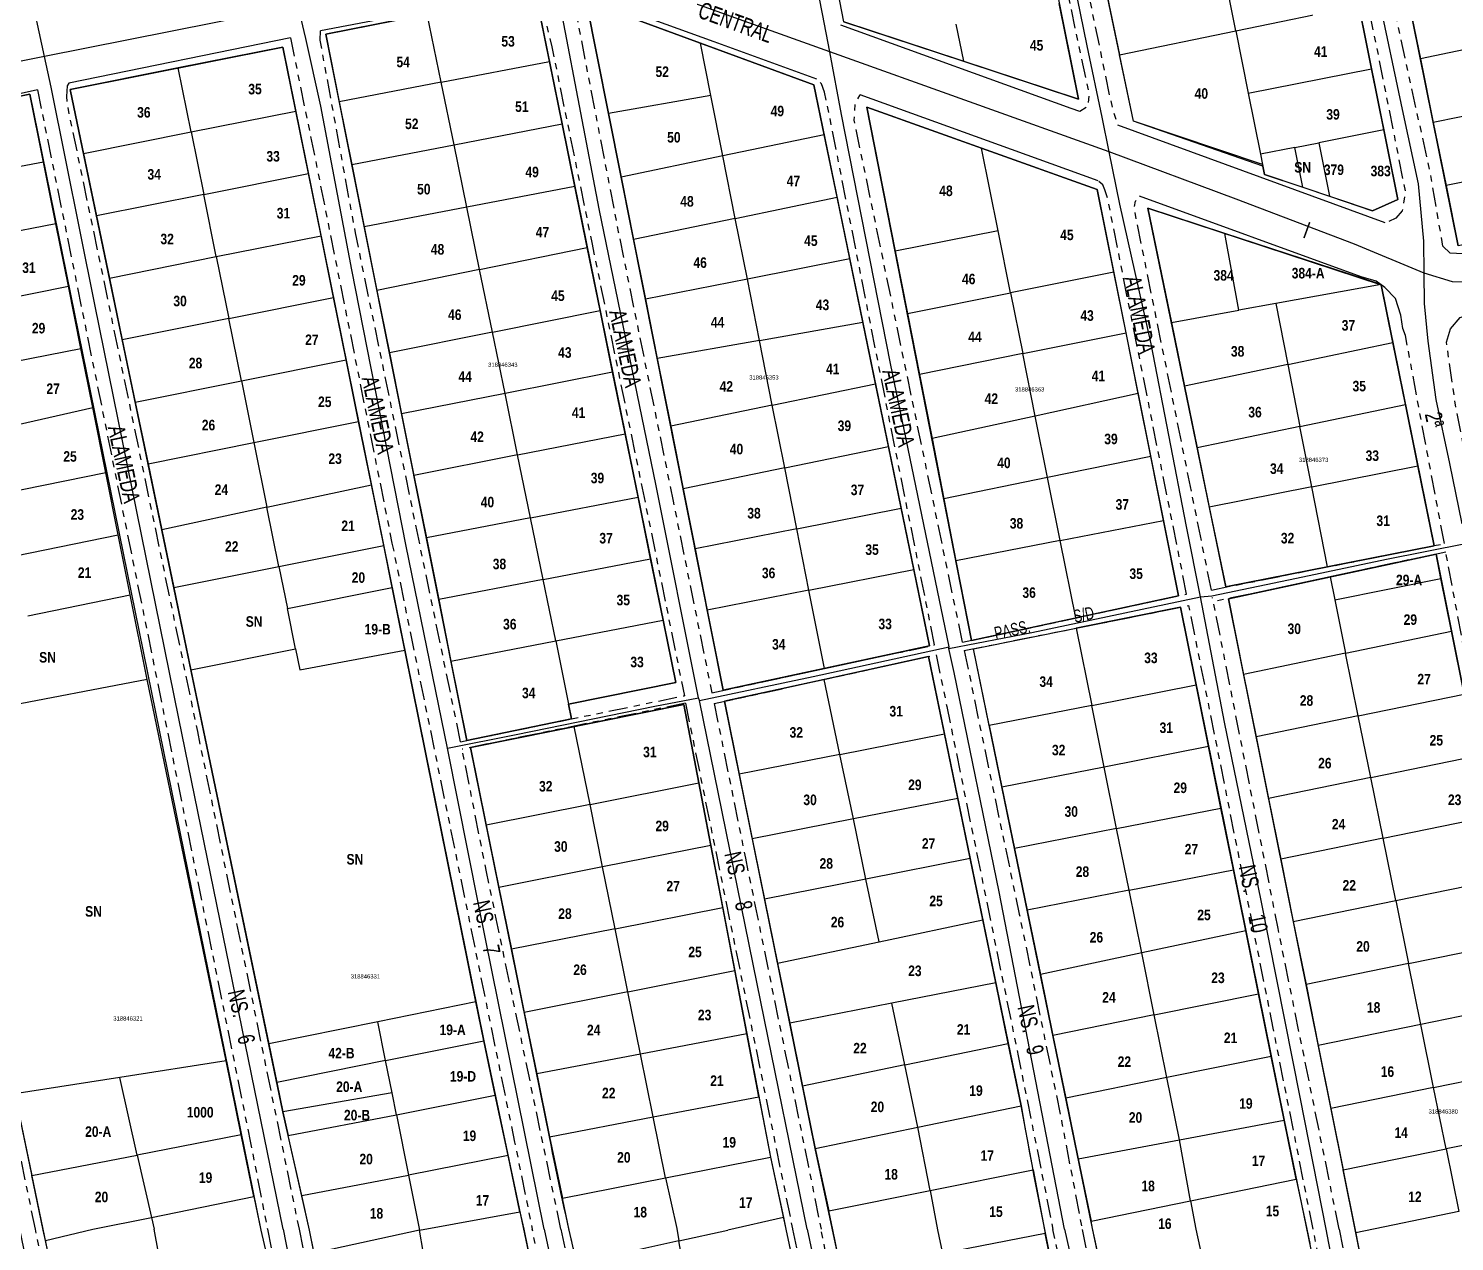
# Model space of a CAD drawing. Extents: x 205316 to 208372, y 4848714 to 4853250.
# Drawn here: x 205971.5 to 206310.3, y 4852564.6 to 4852852.9 of the extents above; entities that cross this region are included whole.
import ezdxf
from ezdxf.enums import TextEntityAlignment as Align

# ---------------------------------------------------------------- set-up
doc = ezdxf.new("R2010")
doc.units = 0
doc.header["$LTSCALE"] = 1.5
doc.header["$MEASUREMENT"] = 0
doc.linetypes.add('TRACO_25', pattern=[8, 3, -1, 1, -1, 1, -1])
for name, color, linetype in [('CD-MALHA-LOTES', 40, 'CONTINUOUS'), ('CD_TXT_QUADRA', 7, 'CONTINUOUS'), ('RU-QUADRAS', 6, 'CONTINUOUS'), ('SV-EIXO-RUA-N-PAV', 6, 'CONTINUOUS'), ('SV-EIXO-RUA-PAV', 20, 'CONTINUOUS'), ('SV-RUA-NAO-PAV-S-GUIA-C-GUIA', 7, 'CONTINUOUS'), ('SV-RUA-PAVIM-S-GUIA-C-GUIA', 7, 'CONTINUOUS'), ('SV-TXT-RUA-N-PAV-S-GUIA-C-GUIA', 7, 'CONTINUOUS'), ('SV-TXT-RUA-PAV-S-GUIA-C-GUIA', 7, 'CONTINUOUS'), ('Th_NmrPort', 7, 'CONTINUOUS')]:
    doc.layers.add(name, color=color, linetype=linetype)
doc.styles.add('ARIAL', font='arial.ttf')
doc.styles.add('ROMANS', font='arial.ttf', dxfattribs={"height": 0.2})
doc.styles.get("Standard").update_dxf_attribs({"font": 'swisscbo.ttf'})

msp = doc.modelspace()

# ---------------------------------------------------------------- linework, layer by layer
at = {"layer": 'CD-MALHA-LOTES', "linetype": 'Continuous'}
for p, q in [((206258.36, 4852852.35), (206255.4, 4852867.16)), ((206095.28, 4852845.07), (206091.95, 4852861.43)), ((206131.19, 4852849.39), (206104.02, 4852859.38)), ((206104.02, 4852859.38), (206109.33, 4852832.66)), ((206227.67, 4852861.44), (206230.76, 4852846.66)), ((206299.21, 4852860.62), (206302.24, 4852845.68)), ((206066.26, 4852856.33), (206042.14, 4852851.54)), ((206069.58, 4852840.11), (206066.26, 4852856.33)), ((206220.98, 4852836.06), (206216.41, 4852858.84)), ((206258.36, 4852852.35), (206287.6, 4852858.37)), ((206290.64, 4852843.29), (206287.6, 4852858.37)), ((206165.22, 4852854.48), (206193.63, 4852845.1)), ((206191.88, 4852853.88), (206193.63, 4852845.1)), ((206042.14, 4852851.54), (206045.35, 4852835.44)), ((206158.12, 4852839.5), (206131.19, 4852849.39)), ((206133.65, 4852837), (206131.19, 4852849.39)), ((206230.76, 4852846.66), (206258.36, 4852852.35)), ((206258.36, 4852852.35), (206261.34, 4852837.49)), ((206326.51, 4852850.74), (206302.24, 4852845.68)), ((206031.96, 4852848.44), (206007.07, 4852843.51)), ((206035.02, 4852833.28), (206031.96, 4852848.44)), ((206234.06, 4852830.88), (206230.76, 4852846.66)), ((206007.07, 4852843.51), (205981.41, 4852838.42)), ((206010.14, 4852828.3), (206007.07, 4852843.51)), ((206069.58, 4852840.11), (206095.28, 4852845.07)), ((206098.3, 4852830.21), (206095.28, 4852845.07)), ((206193.63, 4852845.1), (206220.98, 4852836.06)), ((206261.34, 4852837.49), (206290.64, 4852843.29)), ((206293.56, 4852828.8), (206290.64, 4852843.29)), ((206302.24, 4852845.68), (206305.29, 4852830.59)), ((206069.58, 4852840.11), (206045.35, 4852835.44)), ((206072.62, 4852825.26), (206069.58, 4852840.11)), ((206160.57, 4852827.59), (206158.12, 4852839.5)), ((205971.82, 4852837.25), (205946.81, 4852832.17)), ((205975.05, 4852821.16), (205971.82, 4852837.25)), ((205981.41, 4852838.42), (205984.58, 4852823.18)), ((206133.65, 4852837), (206109.33, 4852832.66)), ((206136.5, 4852822.59), (206133.65, 4852837)), ((206261.34, 4852837.49), (206264.24, 4852823)), ((206010.14, 4852828.3), (206035.02, 4852833.28)), ((206038.03, 4852818.43), (206035.02, 4852833.28)), ((206045.35, 4852835.44), (206048.32, 4852820.57)), ((206109.33, 4852832.66), (206112.33, 4852817.56)), ((206197.95, 4852824.47), (206170.7, 4852834.22)), ((206170.7, 4852834.22), (206177.43, 4852799.94)), ((206329.51, 4852835.5), (206305.29, 4852830.59)), ((206072.62, 4852825.26), (206098.3, 4852830.21)), ((206101.31, 4852815.37), (206098.3, 4852830.21)), ((206264.72, 4852820.6), (206234.06, 4852830.88)), ((206293.56, 4852828.8), (206278.06, 4852825.74)), ((206296.9, 4852812.25), (206293.56, 4852828.8)), ((206305.29, 4852830.59), (206308.33, 4852815.55)), ((205984.58, 4852823.18), (206010.14, 4852828.3)), ((206010.14, 4852828.3), (206013.14, 4852813.44)), ((206160.57, 4852827.59), (206136.5, 4852822.59)), ((206163.62, 4852812.79), (206160.57, 4852827.59)), ((206272.42, 4852824.62), (206278.06, 4852825.74)), ((206278.06, 4852825.74), (206280.6, 4852813.04)), ((205984.58, 4852823.18), (205987.66, 4852808.34)), ((206048.32, 4852820.57), (206072.62, 4852825.26)), ((206075.66, 4852810.42), (206072.62, 4852825.26)), ((206136.5, 4852822.59), (206112.33, 4852817.56)), ((206139.44, 4852807.76), (206136.5, 4852822.59)), ((206225.46, 4852814.63), (206197.95, 4852824.47)), ((206201.89, 4852804.79), (206197.95, 4852824.47)), ((206272.42, 4852824.62), (206264.24, 4852823)), ((206264.24, 4852823), (206264.72, 4852820.6)), ((206274.31, 4852815.15), (206272.42, 4852824.62)), ((205975.05, 4852821.16), (205950.08, 4852816.3)), ((205977.99, 4852806.49), (205975.05, 4852821.16)), ((206048.32, 4852820.57), (206051.29, 4852805.72)), ((206264.72, 4852820.6), (206265.2, 4852818.21)), ((206332.48, 4852820.44), (206308.33, 4852815.55)), ((206013.14, 4852813.44), (206038.03, 4852818.43)), ((206041.01, 4852803.65), (206038.03, 4852818.43)), ((206101.31, 4852815.37), (206075.66, 4852810.42)), ((206104.26, 4852800.86), (206101.31, 4852815.37)), ((206112.33, 4852817.56), (206115.28, 4852802.74)), ((206265.2, 4852818.21), (206274.31, 4852815.15)), ((206308.33, 4852815.55), (206311.22, 4852801.24)), ((206013.14, 4852813.44), (205987.66, 4852808.34)), ((206016.12, 4852798.67), (206013.14, 4852813.44)), ((206139.44, 4852807.76), (206163.62, 4852812.79)), ((206166.64, 4852798.15), (206163.62, 4852812.79)), ((206229.39, 4852794.99), (206225.46, 4852814.63)), ((206274.31, 4852815.15), (206280.6, 4852813.04)), ((206280.6, 4852813.04), (206290.87, 4852809.59)), ((206290.87, 4852809.59), (206296.9, 4852812.25)), ((206075.66, 4852810.42), (206051.29, 4852805.72)), ((206078.69, 4852795.62), (206075.66, 4852810.42)), ((206237.48, 4852810.18), (206243.06, 4852783.02)), ((206255.75, 4852804.19), (206237.48, 4852810.18)), ((205977.99, 4852806.49), (205953.11, 4852801.64)), ((205980.96, 4852791.69), (205977.99, 4852806.49)), ((205987.66, 4852808.34), (205990.73, 4852793.58)), ((206051.29, 4852805.72), (206054.3, 4852790.62)), ((206139.44, 4852807.76), (206115.28, 4852802.74)), ((206142.3, 4852793.33), (206139.44, 4852807.76)), ((206016.12, 4852798.67), (206041.01, 4852803.65)), ((206043.98, 4852788.97), (206041.01, 4852803.65)), ((206115.28, 4852802.74), (206118.1, 4852788.54)), ((206201.89, 4852804.79), (206177.43, 4852799.94)), ((206204.84, 4852790.06), (206201.89, 4852804.79)), ((206259.1, 4852785.93), (206255.75, 4852804.19)), ((206292.9, 4852792.08), (206255.75, 4852804.19)), ((205990.73, 4852793.58), (206016.12, 4852798.67)), ((206016.12, 4852798.67), (206019.08, 4852783.99)), ((206078.69, 4852795.62), (206104.26, 4852800.86)), ((206107.31, 4852785.84), (206104.26, 4852800.86)), ((206177.43, 4852799.94), (206180.34, 4852785.15)), ((206078.69, 4852795.62), (206054.3, 4852790.62)), ((206081.74, 4852780.71), (206078.69, 4852795.62)), ((206166.64, 4852798.15), (206142.3, 4852793.33)), ((206169.74, 4852783.07), (206166.64, 4852798.15)), ((206229.39, 4852794.99), (206204.84, 4852790.06)), ((206232.28, 4852780.55), (206229.39, 4852794.99)), ((205956.2, 4852786.65), (205980.96, 4852791.69)), ((205983.93, 4852776.88), (205980.96, 4852791.69)), ((205990.73, 4852793.58), (205993.78, 4852778.92)), ((206142.3, 4852793.33), (206118.1, 4852788.54)), ((206145.18, 4852778.76), (206142.3, 4852793.33)), ((206292.9, 4852792.08), (206267.85, 4852787.52)), ((206292.91, 4852792), (206292.9, 4852792.08)), ((206295.7, 4852778.24), (206292.91, 4852792)), ((206019.08, 4852783.99), (206043.98, 4852788.97)), ((206046.98, 4852774.13), (206043.98, 4852788.97)), ((206054.3, 4852790.62), (206057.26, 4852775.79)), ((206118.1, 4852788.54), (206120.89, 4852774.49)), ((206180.34, 4852785.15), (206204.84, 4852790.06)), ((206204.84, 4852790.06), (206207.74, 4852775.63)), ((206081.74, 4852780.71), (206107.31, 4852785.84)), ((206110.29, 4852771.22), (206107.31, 4852785.84)), ((206180.34, 4852785.15), (206183.18, 4852770.7)), ((206243.06, 4852783.02), (206259.1, 4852785.93)), ((206267.85, 4852787.52), (206259.1, 4852785.93)), ((206267.85, 4852787.52), (206270.7, 4852773.01)), ((206019.08, 4852783.99), (205993.78, 4852778.92)), ((206022.08, 4852769.14), (206019.08, 4852783.99)), ((206145.18, 4852778.76), (206169.74, 4852783.07)), ((206172.75, 4852768.45), (206169.74, 4852783.07)), ((206243.06, 4852783.02), (206246.17, 4852767.88)), ((205993.78, 4852778.92), (205996.86, 4852764.09)), ((206081.74, 4852780.71), (206057.26, 4852775.79)), ((206084.72, 4852766.16), (206081.74, 4852780.71)), ((206145.18, 4852778.76), (206120.89, 4852774.49)), ((206148.22, 4852763.4), (206145.18, 4852778.76)), ((206207.74, 4852775.63), (206232.28, 4852780.55)), ((206235.16, 4852766.14), (206232.28, 4852780.55)), ((206270.7, 4852773.01), (206295.7, 4852778.24)), ((206298.67, 4852763.56), (206295.7, 4852778.24)), ((205959.22, 4852772), (205983.93, 4852776.88)), ((205986.75, 4852762.81), (205983.93, 4852776.88)), ((206057.26, 4852775.79), (206060.15, 4852761.29)), ((206207.74, 4852775.63), (206183.18, 4852770.7)), ((206210.71, 4852760.8), (206207.74, 4852775.63)), ((206022.08, 4852769.14), (206046.98, 4852774.13)), ((206049.94, 4852759.46), (206046.98, 4852774.13)), ((206110.29, 4852771.22), (206084.72, 4852766.16)), ((206113.26, 4852756.6), (206110.29, 4852771.22)), ((206120.89, 4852774.49), (206124.09, 4852758.42)), ((206270.7, 4852773.01), (206246.17, 4852767.88)), ((206270.7, 4852773.01), (206273.59, 4852758.32)), ((205996.86, 4852764.09), (206022.08, 4852769.14)), ((206022.08, 4852769.14), (206025.04, 4852754.47)), ((206148.22, 4852763.4), (206172.75, 4852768.45)), ((206175.82, 4852753.53), (206172.75, 4852768.45)), ((206183.18, 4852770.7), (206186.18, 4852755.44)), ((206246.17, 4852767.88), (206249.18, 4852753.21)), ((206084.72, 4852766.16), (206060.15, 4852761.29)), ((206087.71, 4852751.54), (206084.72, 4852766.16)), ((206235.16, 4852766.14), (206210.71, 4852760.8)), ((206238.16, 4852751.18), (206235.16, 4852766.14)), ((205962.25, 4852757.3), (205986.75, 4852762.81)), ((205989.86, 4852747.3), (205986.75, 4852762.81)), ((205996.86, 4852764.09), (205999.91, 4852749.44)), ((206060.15, 4852761.29), (206063.08, 4852746.66)), ((206148.22, 4852763.4), (206124.09, 4852758.42)), ((206151.18, 4852748.46), (206148.22, 4852763.4)), ((206273.59, 4852758.32), (206298.67, 4852763.56)), ((206301.63, 4852748.98), (206298.67, 4852763.56)), ((206025.04, 4852754.47), (206049.94, 4852759.46)), ((206052.98, 4852744.45), (206049.94, 4852759.46)), ((206124.09, 4852758.42), (206127.06, 4852743.49)), ((206210.71, 4852760.8), (206186.18, 4852755.44)), ((206213.65, 4852746.15), (206210.71, 4852760.8)), ((206273.59, 4852758.32), (206249.18, 4852753.21)), ((206276.42, 4852743.96), (206273.59, 4852758.32)), ((205999.91, 4852749.44), (206025.04, 4852754.47)), ((206025.04, 4852754.47), (206028.13, 4852739.13)), ((206087.71, 4852751.54), (206113.26, 4852756.6)), ((206116.32, 4852741.54), (206113.26, 4852756.6)), ((206186.18, 4852755.44), (206189, 4852741.08)), ((206087.71, 4852751.54), (206063.08, 4852746.66)), ((206090.76, 4852736.62), (206087.71, 4852751.54)), ((206151.18, 4852748.46), (206175.82, 4852753.53)), ((206178.84, 4852738.89), (206175.82, 4852753.53)), ((206238.16, 4852751.18), (206213.65, 4852746.15)), ((206241.19, 4852736), (206238.16, 4852751.18)), ((206249.18, 4852753.21), (206252.07, 4852739.11)), ((205999.91, 4852749.44), (206003.16, 4852733.78)), ((206151.18, 4852748.46), (206127.06, 4852743.49)), ((206154.05, 4852734.01), (206151.18, 4852748.46)), ((206276.42, 4852743.96), (206301.63, 4852748.98)), ((206305.48, 4852729.96), (206301.63, 4852748.98)), ((205989.86, 4852747.3), (205965.35, 4852742.27)), ((205992.81, 4852732.59), (205989.86, 4852747.3)), ((206028.13, 4852739.13), (206052.98, 4852744.45)), ((206055.9, 4852730), (206052.98, 4852744.45)), ((206063.08, 4852746.66), (206066.03, 4852731.86)), ((206213.65, 4852746.15), (206189, 4852741.08)), ((206216.64, 4852731.22), (206213.65, 4852746.15)), ((206090.76, 4852736.62), (206116.32, 4852741.54)), ((206119.3, 4852726.85), (206116.32, 4852741.54)), ((206127.06, 4852743.49), (206129.89, 4852729.25)), ((206189, 4852741.08), (206191.88, 4852726.39)), ((206276.42, 4852743.96), (206252.07, 4852739.11)), ((206280.16, 4852724.95), (206276.42, 4852743.96)), ((206028.13, 4852739.13), (206003.16, 4852733.78)), ((206030.98, 4852725.01), (206028.13, 4852739.13)), ((206154.05, 4852734.01), (206178.84, 4852738.89)), ((206181.83, 4852724.36), (206178.84, 4852738.89)), ((206252.07, 4852739.11), (206255.96, 4852720.17)), ((206090.76, 4852736.62), (206066.03, 4852731.86)), ((206093.77, 4852721.93), (206090.76, 4852736.62)), ((206154.05, 4852734.01), (206129.89, 4852729.25)), ((206156.93, 4852719.45), (206154.05, 4852734.01)), ((206216.64, 4852731.22), (206241.19, 4852736)), ((206244.78, 4852718.08), (206241.19, 4852736)), ((205968.38, 4852727.58), (205992.81, 4852732.59)), ((205995.67, 4852718.33), (205992.81, 4852732.59)), ((206003.16, 4852733.78), (206006.03, 4852720.01)), ((206066.03, 4852731.86), (206068.97, 4852717.16)), ((206216.64, 4852731.22), (206191.88, 4852726.39)), ((206220.33, 4852712.81), (206216.64, 4852731.22)), ((206030.98, 4852725.01), (206055.9, 4852730)), ((206057.91, 4852720.02), (206055.9, 4852730)), ((206129.89, 4852729.25), (206132.78, 4852714.7)), ((206280.16, 4852724.95), (206305.48, 4852729.96)), ((206305.97, 4852727.93), (206280.8, 4852722.56)), ((206307.12, 4852722.15), (206305.97, 4852727.93)), ((206006.03, 4852720.01), (206030.98, 4852725.01)), ((206030.98, 4852725.01), (206033, 4852715.03)), ((206093.77, 4852721.93), (206119.3, 4852726.85)), ((206122.27, 4852712.26), (206119.3, 4852726.85)), ((206156.93, 4852719.45), (206181.83, 4852724.36)), ((206185.58, 4852706.16), (206181.83, 4852724.36)), ((206191.88, 4852726.39), (206195.6, 4852707.48)), ((206255.96, 4852720.17), (206280.16, 4852724.95)), ((206093.77, 4852721.93), (206068.97, 4852717.16)), ((206096.76, 4852707.35), (206093.77, 4852721.93)), ((206280.8, 4852722.56), (206256.6, 4852717.39)), ((206280.8, 4852722.56), (206281.91, 4852717.08)), ((206281.91, 4852717.08), (206307.12, 4852722.15)), ((206309.62, 4852709.65), (206307.12, 4852722.15)), ((205971.32, 4852713.34), (205995.67, 4852718.33)), ((205999.7, 4852698.22), (205995.67, 4852718.33)), ((206006.03, 4852720.01), (206010.08, 4852700.51)), ((206033, 4852715.03), (206057.91, 4852720.02)), ((206060.92, 4852705.18), (206057.91, 4852720.02)), ((206068.97, 4852717.16), (206071.88, 4852702.56)), ((206156.93, 4852719.45), (206132.78, 4852714.7)), ((206160.62, 4852700.8), (206156.93, 4852719.45)), ((206220.33, 4852712.81), (206244.78, 4852718.08)), ((206256.6, 4852717.39), (206260.22, 4852699.41)), ((206281.91, 4852717.08), (206284.47, 4852704.44)), ((206034.92, 4852705.48), (206033, 4852715.03)), ((206132.78, 4852714.7), (206136.57, 4852695.63)), ((206245.19, 4852715.34), (206220.42, 4852710.38)), ((206248.92, 4852696.91), (206245.19, 4852715.34)), ((206096.76, 4852707.35), (206122.27, 4852712.26)), ((206125.27, 4852697.5), (206122.27, 4852712.26)), ((206195.6, 4852707.48), (206220.33, 4852712.81)), ((206196.03, 4852705.49), (206220.42, 4852710.38)), ((206220.42, 4852710.38), (206224.12, 4852692.04)), ((206071.88, 4852702.56), (206096.76, 4852707.35)), ((206096.76, 4852707.35), (206099.82, 4852692.35)), ((206284.47, 4852704.44), (206309.62, 4852709.65)), ((206312.6, 4852694.69), (206309.62, 4852709.65)), ((206010.08, 4852700.51), (206034.92, 4852705.48)), ((206034.92, 4852705.48), (206035.94, 4852700.45)), ((206035.94, 4852700.45), (206060.92, 4852705.18)), ((206077.82, 4852621.56), (206060.92, 4852705.18)), ((206185.34, 4852703.66), (206160.53, 4852698.21)), ((206160.62, 4852700.8), (206185.58, 4852706.16)), ((206189.13, 4852685.28), (206185.34, 4852703.66)), ((206199.78, 4852687.27), (206196.03, 4852705.49)), ((206284.47, 4852704.44), (206260.22, 4852699.41)), ((206287.48, 4852689.56), (206284.47, 4852704.44)), ((206010.08, 4852700.51), (206028.56, 4852611.63)), ((206071.88, 4852702.56), (206075.64, 4852683.72)), ((206136.57, 4852695.63), (206160.62, 4852700.8)), ((205999.7, 4852698.22), (205949.82, 4852688.58)), ((206018.48, 4852607.58), (205999.7, 4852698.22)), ((206099.82, 4852692.35), (206125.27, 4852697.5)), ((206160.53, 4852698.21), (206136.84, 4852693)), ((206164.27, 4852680.39), (206160.53, 4852698.21)), ((206224.12, 4852692.04), (206248.92, 4852696.91)), ((206251.88, 4852682.24), (206248.92, 4852696.91)), ((206260.22, 4852699.41), (206263.2, 4852684.6)), ((206287.48, 4852689.56), (206312.6, 4852694.69)), ((206100.55, 4852688.82), (206099.82, 4852692.35)), ((206127.23, 4852692.24), (206101.18, 4852686.99)), ((206130.8, 4852673.6), (206127.23, 4852692.24)), ((206136.84, 4852693), (206140.36, 4852675.69)), ((206224.12, 4852692.04), (206199.78, 4852687.27)), ((206227.08, 4852677.37), (206224.12, 4852692.04)), ((206075.64, 4852683.72), (206100.55, 4852688.82)), ((206101.18, 4852686.99), (206076.54, 4852682.03)), ((206104.93, 4852668.46), (206101.18, 4852686.99)), ((206199.78, 4852687.27), (206202.79, 4852672.6)), ((206287.48, 4852689.56), (206263.2, 4852684.6)), ((206290.46, 4852674.88), (206287.48, 4852689.56)), ((206164.27, 4852680.39), (206189.13, 4852685.28)), ((206192.29, 4852669.94), (206189.13, 4852685.28)), ((206263.2, 4852684.6), (206266.15, 4852669.92)), ((206076.54, 4852682.03), (206080.28, 4852663.56)), ((206164.27, 4852680.39), (206140.36, 4852675.69)), ((206167.49, 4852665.06), (206164.27, 4852680.39)), ((206251.88, 4852682.24), (206227.08, 4852677.37)), ((206254.84, 4852667.61), (206251.88, 4852682.24)), ((206290.46, 4852674.88), (206315.53, 4852680.01)), ((206227.08, 4852677.37), (206202.79, 4852672.6)), ((206230.03, 4852662.75), (206227.08, 4852677.37)), ((206104.93, 4852668.46), (206130.8, 4852673.6)), ((206133.64, 4852658.77), (206130.8, 4852673.6)), ((206140.36, 4852675.69), (206143.48, 4852660.34)), ((206290.46, 4852674.88), (206266.15, 4852669.92)), ((206293.38, 4852660.47), (206290.46, 4852674.88)), ((206192.29, 4852669.94), (206167.49, 4852665.06)), ((206195.24, 4852655.63), (206192.29, 4852669.94)), ((206202.79, 4852672.6), (206205.79, 4852657.99)), ((206266.15, 4852669.92), (206269.05, 4852655.5)), ((206104.93, 4852668.46), (206080.28, 4852663.56)), ((206107.92, 4852653.66), (206104.93, 4852668.46)), ((206230.03, 4852662.75), (206254.84, 4852667.61)), ((206257.8, 4852652.98), (206254.84, 4852667.61)), ((206080.28, 4852663.56), (206083.28, 4852648.77)), ((206167.49, 4852665.06), (206143.48, 4852660.34)), ((206170.49, 4852650.76), (206167.49, 4852665.06)), ((206230.03, 4852662.75), (206205.79, 4852657.99)), ((206232.99, 4852648.11), (206230.03, 4852662.75)), ((206293.38, 4852660.47), (206318.41, 4852665.58)), ((206143.48, 4852660.34), (206146.39, 4852646.02)), ((206293.38, 4852660.47), (206269.05, 4852655.5)), ((206296.38, 4852645.66), (206293.38, 4852660.47)), ((206133.64, 4852658.77), (206107.92, 4852653.66)), ((206136.45, 4852644.04), (206133.64, 4852658.77)), ((206205.79, 4852657.99), (206208.8, 4852643.36)), ((206107.92, 4852653.66), (206083.28, 4852648.77)), ((206110.89, 4852638.97), (206107.92, 4852653.66)), ((206195.24, 4852655.63), (206170.49, 4852650.76)), ((206198.25, 4852641.04), (206195.24, 4852655.63)), ((206232.99, 4852648.11), (206257.8, 4852652.98)), ((206260.74, 4852638.47), (206257.8, 4852652.98)), ((206269.05, 4852655.5), (206272.03, 4852640.69)), ((206170.49, 4852650.76), (206146.39, 4852646.02)), ((206173.62, 4852635.83), (206170.49, 4852650.76)), ((206296.38, 4852645.66), (206321.37, 4852650.77)), ((206083.28, 4852648.77), (206086.26, 4852634.08)), ((206146.39, 4852646.02), (206149.5, 4852630.74)), ((206232.99, 4852648.11), (206208.8, 4852643.36)), ((206236, 4852633.2), (206232.99, 4852648.11)), ((206110.89, 4852638.97), (206136.45, 4852644.04)), ((206139.33, 4852629.03), (206136.45, 4852644.04)), ((206208.8, 4852643.36), (206211.94, 4852628.08)), ((206272.03, 4852640.69), (206296.38, 4852645.66)), ((206296.38, 4852645.66), (206299.41, 4852630.7)), ((206173.62, 4852635.83), (206198.25, 4852641.04)), ((206201.33, 4852626.11), (206198.25, 4852641.04)), ((206272.03, 4852640.69), (206275.05, 4852625.72)), ((206110.89, 4852638.97), (206086.26, 4852634.08)), ((206113.92, 4852623.98), (206110.89, 4852638.97)), ((206149.5, 4852630.74), (206173.62, 4852635.83)), ((206260.74, 4852638.47), (206236, 4852633.2)), ((206263.77, 4852623.45), (206260.74, 4852638.47)), ((206299.41, 4852630.7), (206324.35, 4852635.79)), ((206086.26, 4852634.08), (206089.29, 4852619.09)), ((206236, 4852633.2), (206211.94, 4852628.08)), ((206238.97, 4852618.46), (206236, 4852633.2)), ((206113.92, 4852623.98), (206139.33, 4852629.03)), ((206142.21, 4852613.99), (206139.33, 4852629.03)), ((206149.5, 4852630.74), (206152.4, 4852616.49)), ((206299.41, 4852630.7), (206275.05, 4852625.72)), ((206302.34, 4852616.2), (206299.41, 4852630.7)), ((206201.33, 4852626.11), (206176.67, 4852621.26)), ((206204.31, 4852611.65), (206201.33, 4852626.11)), ((206211.94, 4852628.08), (206214.91, 4852613.62)), ((206275.05, 4852625.72), (206277.96, 4852611.22)), ((206113.92, 4852623.98), (206089.29, 4852619.09)), ((206116.92, 4852609.18), (206113.92, 4852623.98)), ((206238.97, 4852618.46), (206263.77, 4852623.45)), ((206266.77, 4852608.62), (206263.77, 4852623.45)), ((206077.82, 4852621.56), (206054.48, 4852616.86)), ((206079.68, 4852612.35), (206077.82, 4852621.56)), ((206089.29, 4852619.09), (206092.25, 4852604.48)), ((206176.67, 4852621.26), (206152.4, 4852616.49)), ((206179.75, 4852606.58), (206176.67, 4852621.26)), ((206327.25, 4852621.29), (206302.34, 4852616.2)), ((206054.48, 4852616.86), (206028.56, 4852611.63)), ((206056.34, 4852607.66), (206054.48, 4852616.86)), ((206152.4, 4852616.49), (206155.43, 4852601.56)), ((206238.97, 4852618.46), (206214.91, 4852613.62)), ((206241.97, 4852603.59), (206238.97, 4852618.46)), ((206302.34, 4852616.2), (206277.96, 4852611.22)), ((206305.37, 4852601.26), (206302.34, 4852616.2)), ((206056.34, 4852607.66), (206079.68, 4852612.35)), ((206082.37, 4852599.37), (206079.68, 4852612.35)), ((206142.21, 4852613.99), (206116.92, 4852609.18)), ((206145.07, 4852599.01), (206142.21, 4852613.99)), ((206214.91, 4852613.62), (206217.97, 4852598.71)), ((206028.56, 4852611.63), (206030.47, 4852602.45)), ((206116.92, 4852609.18), (206092.25, 4852604.48)), ((206119.94, 4852594.22), (206116.92, 4852609.18)), ((206179.75, 4852606.58), (206204.31, 4852611.65)), ((206207.36, 4852596.87), (206204.31, 4852611.65)), ((206266.77, 4852608.62), (206241.97, 4852603.59)), ((206269.84, 4852593.45), (206266.77, 4852608.62)), ((206277.96, 4852611.22), (206280.97, 4852596.27)), ((206018.48, 4852607.58), (205993.16, 4852603.64)), ((206022.06, 4852589.96), (206018.48, 4852607.58)), ((206056.34, 4852607.66), (206030.47, 4852602.45)), ((206057.88, 4852599.99), (206056.34, 4852607.66)), ((206179.75, 4852606.58), (206155.43, 4852601.56)), ((206182.85, 4852591.81), (206179.75, 4852606.58)), ((206305.37, 4852601.26), (206330.23, 4852606.34)), ((205993.16, 4852603.64), (205968.27, 4852599.76)), ((205997.33, 4852585.17), (205993.16, 4852603.64)), ((206030.47, 4852602.45), (206031.92, 4852595.47)), ((206092.25, 4852604.48), (206095.28, 4852589.52)), ((206241.97, 4852603.59), (206217.97, 4852598.71)), ((206244.96, 4852588.8), (206241.97, 4852603.59)), ((205968.27, 4852599.76), (205972.31, 4852580.33)), ((206057.88, 4852599.99), (206031.92, 4852595.47)), ((206058.94, 4852594.71), (206057.88, 4852599.99)), ((206058.94, 4852594.71), (206082.37, 4852599.37)), ((206085.43, 4852585.05), (206082.37, 4852599.37)), ((206119.94, 4852594.22), (206145.07, 4852599.01)), ((206145.07, 4852599.01), (206147.82, 4852584.67)), ((206155.43, 4852601.56), (206158.44, 4852586.77)), ((206217.97, 4852598.71), (206220.94, 4852584.3)), ((206305.37, 4852601.26), (206280.97, 4852596.27)), ((206308.33, 4852586.63), (206305.37, 4852601.26)), ((206031.92, 4852595.47), (206033.21, 4852589.8)), ((206182.85, 4852591.81), (206207.36, 4852596.87)), ((206210.22, 4852581.63), (206207.36, 4852596.87)), ((206280.97, 4852596.27), (206283.91, 4852581.64)), ((206033.21, 4852589.8), (206058.94, 4852594.71)), ((206058.94, 4852594.71), (206061.76, 4852580.38)), ((206095.28, 4852589.52), (206119.94, 4852594.22)), ((206122.87, 4852579.74), (206119.94, 4852594.22)), ((206158.44, 4852586.77), (206182.85, 4852591.81)), ((206185.73, 4852576.74), (206182.85, 4852591.81)), ((206244.96, 4852588.8), (206269.84, 4852593.45)), ((206272.68, 4852579.43), (206269.84, 4852593.45)), ((206333.15, 4852591.7), (206308.33, 4852586.63)), ((206022.06, 4852589.96), (205997.33, 4852585.17)), ((206025.04, 4852575.29), (206022.06, 4852589.96)), ((206036.42, 4852575.53), (206033.21, 4852589.8)), ((206095.28, 4852589.52), (206098.37, 4852574.91)), ((206220.94, 4852584.3), (206244.96, 4852588.8)), ((206247.64, 4852574.29), (206244.96, 4852588.8)), ((205972.31, 4852580.33), (205997.33, 4852585.17)), ((205997.33, 4852585.17), (206000.71, 4852570.34)), ((206085.43, 4852585.05), (206061.76, 4852580.38)), ((206088.27, 4852571.71), (206085.43, 4852585.05)), ((206158.44, 4852586.77), (206161.63, 4852571.92)), ((206283.91, 4852581.64), (206308.33, 4852586.63)), ((206308.33, 4852586.63), (206311.35, 4852571.77)), ((206122.87, 4852579.74), (206147.82, 4852584.67)), ((206147.82, 4852584.67), (206150.87, 4852570.34)), ((206185.73, 4852576.74), (206210.22, 4852581.63)), ((206210.22, 4852581.63), (206212.89, 4852567.42)), ((206220.94, 4852584.3), (206223.99, 4852569.44)), ((206286.92, 4852566.7), (206283.91, 4852581.64)), ((205974.94, 4852567.34), (205972.31, 4852580.33)), ((206036.42, 4852575.53), (206061.76, 4852580.38)), ((206061.76, 4852580.38), (206064.42, 4852567.34)), ((206098.37, 4852574.91), (206122.87, 4852579.74)), ((206122.87, 4852579.74), (206125.57, 4852567.71)), ((206247.64, 4852574.29), (206272.68, 4852579.43)), ((206272.68, 4852579.43), (206275.26, 4852567.57)), ((206000.71, 4852570.34), (206025.04, 4852575.29)), ((206025.04, 4852575.29), (206026.66, 4852567.34)), ((206038.3, 4852567.34), (206036.42, 4852575.53)), ((206099.97, 4852567.34), (206098.37, 4852574.91)), ((206161.63, 4852571.92), (206185.73, 4852576.74)), ((206185.73, 4852576.74), (206187.51, 4852567.41)), ((206064.42, 4852567.34), (206088.27, 4852571.71)), ((206088.27, 4852571.71), (206089.16, 4852567.55)), ((206162.6, 4852567.41), (206161.63, 4852571.92)), ((206223.99, 4852569.44), (206247.64, 4852574.29)), ((206247.64, 4852574.29), (206248.89, 4852567.57)), ((206311.35, 4852571.77), (206286.92, 4852566.7)), ((205986.79, 4852567.53), (206000.71, 4852570.34)), ((206000.71, 4852570.34), (206001.32, 4852567.53)), ((206150.87, 4852570.34), (206137.69, 4852567.34)), ((206150.87, 4852570.34), (206151.47, 4852567.55)), ((206224.35, 4852567.69), (206223.99, 4852569.44)), ((205975.5, 4852564.9), (205974.94, 4852567.34)), ((205975.5, 4852564.9), (205986.79, 4852567.53)), ((205978.62, 4852550.2), (205975.5, 4852564.9)), ((206003.54, 4852555.48), (206001.32, 4852567.53)), ((206026.66, 4852567.34), (206028.31, 4852560.53)), ((206039.37, 4852561.86), (206038.3, 4852567.34)), ((206064.42, 4852567.34), (206039.37, 4852561.86)), ((206066.94, 4852552.76), (206064.42, 4852567.34)), ((206089.16, 4852567.55), (206091.18, 4852557.84)), ((206101.82, 4852559.4), (206099.97, 4852567.34)), ((206126.05, 4852564.78), (206101.82, 4852559.4)), ((206125.57, 4852567.71), (206126.05, 4852564.78)), ((206126.05, 4852564.78), (206137.69, 4852567.34)), ((206128.57, 4852550.2), (206126.05, 4852564.78)), ((206151.47, 4852567.55), (206154.04, 4852555.25)), ((206164.71, 4852557.36), (206162.6, 4852567.41)), ((206187.51, 4852567.41), (206188.69, 4852561.75)), ((206213.06, 4852566.57), (206188.69, 4852561.75)), ((206212.89, 4852567.42), (206213.06, 4852566.57)), ((206215.98, 4852552.4), (206213.06, 4852566.57)), ((206227.32, 4852553.94), (206224.35, 4852567.69)), ((206248.89, 4852567.57), (206250.77, 4852558.85)), ((206275.26, 4852567.57), (206275.96, 4852564.15)), ((206289.81, 4852551.98), (206286.92, 4852566.7))]:
    msp.add_line(p, q, dxfattribs=at)
at = {"layer": 'RU-QUADRAS', "linetype": 'Continuous'}
for points in [[(206180.82, 4853096.01), (206218.26, 4853096.79), (206217.37, 4853100.36), (206240.83, 4853102.44), (206247.89, 4853068.82), (206245.48, 4853068.57), (206246.15, 4853064.54), (206249.28, 4853064.87), (206249.83, 4853059.74), (206247.09, 4853059.42), (206296.9, 4852812.25), (206290.87, 4852809.59), (206265.2, 4852818.21), (206264.8, 4852820.18), (206234.06, 4852830.88), (206183.85, 4853071.16)], [(206286.56, 4852923.21), (206335.27, 4852933.16), (206360.95, 4852809.26), (206342.13, 4852805.19), (206341.69, 4852807.19), (206311.22, 4852801.24)], [(206042.14, 4852851.54), (206091.95, 4852861.43), (206125.27, 4852697.5), (206099.83, 4852692.35), (206100.55, 4852688.82), (206075.64, 4852683.72)], [(206104.02, 4852859.38), (206158.12, 4852839.5), (206185.58, 4852706.16), (206136.57, 4852695.63)], [(205981.41, 4852838.42), (206031.96, 4852848.44), (206079.68, 4852612.35), (206097.42, 4852528.13), (206106.39, 4852484.6), (206109.93, 4852468.76), (206117.7, 4852431.71), (206067.26, 4852426.71), (206057.81, 4852474.6), (206042.21, 4852547.71), (206038.3, 4852567.34), (206031.92, 4852595.47)], [(206170.7, 4852834.22), (206225.46, 4852814.63), (206244.78, 4852718.08), (206195.6, 4852707.48)], [(206237.48, 4852810.18), (206292.91, 4852792), (206305.48, 4852729.96), (206255.96, 4852720.17)], [(206256.6, 4852717.39), (206305.97, 4852727.93), (206352.83, 4852493.28), (206354.74, 4852483.07), (206360.38, 4852455.44), (206310.31, 4852450.65), (206303.7, 4852483.56), (206295.62, 4852522.55), (206286.72, 4852567.7)], [(206196.03, 4852705.49), (206245.19, 4852715.34), (206269.84, 4852593.45), (206297.46, 4852459.84), (206249.33, 4852449.33), (206224.35, 4852567.69)]]:
    msp.add_lwpolyline(points, close=True, dxfattribs=at)
for points in [[(206048.26, 4853087.15), (206173.8, 4853094.44), (206178.32, 4853069.89), (206174.18, 4853069.54), (206220.98, 4852836.06), (206165.22, 4852854.48), (206124.09, 4853066.7, 0.003186), (206050.74, 4853062.23)], [(205921.08, 4852826.95), (205971.82, 4852837.25), (206026.66, 4852567.34), (206028.31, 4852560.53), (206046.73, 4852471.23, -0.007509), (206052.43, 4852442.03, -0.011318), (206003.98, 4852431.77, 0.002937), (205984.74, 4852521.09), (205974.96, 4852567.53)], [(206136.84, 4852693), (206185.34, 4852703.66), (206207.36, 4852596.87, 0.00864), (206215.98, 4852552.4), (206238.8, 4852443.98), (206189.98, 4852439.03), (206158.44, 4852586.77)], [(206076.54, 4852682.03), (206127.23, 4852692.24), (206147.82, 4852584.67), (206154.04, 4852555.25), (206178.05, 4852437.73, 0.004589), (206129.09, 4852427.89, -0.003782), (206101.82, 4852559.4, -0.010266), (206095.28, 4852589.52)]]:
    msp.add_lwpolyline(points, format="xyb", close=True, dxfattribs=at)
at = {"layer": 'SV-EIXO-RUA-N-PAV'}
for p, q in [((206298.01, 4852833.65), (206291.8, 4852862.97)), ((206301.76, 4852816.01), (206298.01, 4852833.65)), ((206303.04, 4852802.32), (206301.76, 4852816.01)), ((206303.13, 4852794.74), (206303.04, 4852802.32)), ((206303.22, 4852787.53), (206303.13, 4852794.74)), ((206304.05, 4852778.61), (206303.22, 4852787.53)), ((206306.01, 4852764.73), (206304.05, 4852778.61)), ((206309.22, 4852749.54), (206306.01, 4852764.73)), ((206312.12, 4852735.2), (206309.22, 4852749.54))]:
    msp.add_line(p, q, dxfattribs=at)
at = {"layer": 'SV-EIXO-RUA-N-PAV', "flags": 128}
for points in [[(206279.84, 4852567.53), (206273.73, 4852598.54), (206264.38, 4852645.65), (206255.67, 4852688.08), (206249.99, 4852717.81), (206246.63, 4852734.54), (206238.24, 4852777.94), (206230.82, 4852811.17), (206228.3, 4852823.59), (206226.63, 4852831.82), (206223.08, 4852848.76), (206215.33, 4852886.51), (206207.27, 4852928.78), (206199.2, 4852967.66), (206192.1, 4852999.6), (206186.29, 4853027.51), (206181.13, 4853058.17), (206176.29, 4853088.82), (206174.41, 4853101.27)], [(206217.63, 4852567.53), (206202.1, 4852647.75), (206191.46, 4852699.86), (206190.18, 4852705.52), (206190.22, 4852705.96), (206176.29, 4852773.26), (206164.68, 4852832.47), (206161.89, 4852847.33), (206160.16, 4852856.34), (206151.13, 4852902.48), (206140.48, 4852952.01), (206132.73, 4852989.44), (206124.18, 4853033.81), (206117.74, 4853059.58), (206117.08, 4853062.2), (206116.34, 4853065.05), (206089.26, 4853063.65), (206073.18, 4853062.72), (206056.29, 4853061.79), (206050.23, 4853061.67), (206048.02, 4853073.79), (206046.04, 4853087.54), (206045.46, 4853091.79)], [(206094.02, 4852567.53), (206078.53, 4852644.36), (206071.03, 4852681.9), (206061.27, 4852729.86), (206048.36, 4852795.52), (206040.94, 4852834.4), (206037.39, 4852850.54), (206035.55, 4852858.21), (206033.52, 4852866.67), (206019.48, 4852936.2), (206007.87, 4852992.67), (205999.48, 4853033.81), (205996.6, 4853050.38), (205994.34, 4853066.87), (205993.16, 4853078.01), (205992.89, 4853086.7)], [(206032.01, 4852567.53), (206007.22, 4852688.89), (205987.22, 4852787.3), (205976.89, 4852838.92), (205975.31, 4852846.25), (205971.73, 4852862.8), (205963.98, 4852900.87), (205953.01, 4852956.05), (205938.17, 4853021.87), (205932.36, 4853053.16), (205925.91, 4853077.04), (205922.06, 4853083.26)], [(206156.49, 4852567.53), (206145.48, 4852621.61), (206134.51, 4852675.66), (206130.96, 4852693.19), (206130.72, 4852693.83), (206120.63, 4852744.22), (206107.08, 4852810.04), (206098.37, 4852855.7), (206095.55, 4852870.2), (206093.85, 4852878.93), (206081.59, 4852936.85), (206070.62, 4852989.76), (206062.23, 4853030.26), (206056.29, 4853061.79)], [(206190.18, 4852705.52), (206209.92, 4852709.33), (206249.99, 4852717.81), (206252.65, 4852718.05), (206272.78, 4852722.25), (206294.15, 4852726.77), (206312.93, 4852730.49)], [(206130.96, 4852693.19), (206157.92, 4852698.9), (206190.22, 4852705.96)], [(206071.03, 4852681.9), (206087.36, 4852685.15), (206120.3, 4852691.81), (206130.72, 4852693.83)], [(206032.01, 4852567.53), (206040.81, 4852522.5), (206042.23, 4852515.22), (206045.98, 4852502.99), (206058.13, 4852444.51), (206058.55, 4852442.54), (206057.56, 4852438.92), (206054.89, 4852436.7), (206028.8, 4852431.97), (206003.69, 4852428.09), (206000.82, 4852428.28), (205997.38, 4852430.87), (205995.93, 4852433.87), (205981.75, 4852507.95), (205979.47, 4852518.95), (205969.4, 4852567.53)], [(206094.02, 4852567.53), (206122.21, 4852435.59)], [(206156.49, 4852567.53), (206181.96, 4852447.8)], [(206217.63, 4852567.53), (206222.23, 4852547.2), (206227.02, 4852528.79), (206237.2, 4852477.41), (206243.21, 4852450.86), (206246.68, 4852448.43), (206255.84, 4852448.26), (206284.31, 4852451.43), (206294.63, 4852454.26), (206299.63, 4852457.25), (206302.25, 4852460.14), (206302.43, 4852463.18), (206296.18, 4852489.98), (206291.75, 4852509.73), (206286.65, 4852531.94), (206279.84, 4852567.53)]]:
    msp.add_lwpolyline(points, dxfattribs=at)
at = {"layer": 'SV-EIXO-RUA-PAV', "flags": 128}
msp.add_lwpolyline([(206316.76, 4852792.55), (206309.87, 4852792.68), (206303.13, 4852794.74), (206286.56, 4852801.66), (206258.48, 4852812.34), (206228.3, 4852823.59), (206161.89, 4852847.33), (206110.61, 4852865.77), (206095.55, 4852870.2), (206035.55, 4852858.21), (205975.31, 4852846.25), (205915.27, 4852834.24), (205855.16, 4852822.05), (205796.49, 4852809.45), (205796.32, 4852809.42)], dxfattribs=at)
at = {"layer": 'SV-RUA-NAO-PAV-S-GUIA-C-GUIA', "linetype": 'TRACO_25', "flags": 128}
for points in [[(206094.95, 4853093.44), (206112.2, 4853095.4), (206126.12, 4853096.48), (206143.09, 4853097.14), (206158.53, 4853097.79), (206171.8, 4853098.66), (206174.06, 4853094.68), (206178.61, 4853069.68), (206177.07, 4853067.19), (206180.36, 4853046.28), (206189.31, 4853000.03), (206203.56, 4852931.45), (206223.45, 4852837.35), (206223.26, 4852834.35), (206221.33, 4852833.16)], [(206179.77, 4853088.86), (206180.28, 4853081.69), (206181.13, 4853071.14), (206183.77, 4853057.84), (206188.6, 4853030.69), (206199.77, 4852979.79), (206215.09, 4852901), (206228.31, 4852837.12), (206229.18, 4852833.38), (206230.34, 4852829.88)], [(206247.89, 4853068.82), (206250.06, 4853056.49), (206255.33, 4853030.5), (206267.63, 4852966.83), (206280.21, 4852904.94), (206292.24, 4852846.32), (206298.66, 4852814), (206297.91, 4852809.53), (206296.38, 4852807.81), (206293.88, 4852806.69)], [(206309.34, 4852799.48), (206307.59, 4852801.19), (206304.61, 4852818.44), (206290.96, 4852880.77), (206282.02, 4852922.75), (206282.5, 4852924.17), (206287.58, 4852925.66), (206315.61, 4852931.11), (206334.5, 4852934.33), (206336.82, 4852934.07), (206337.78, 4852931.6), (206355.89, 4852839.74), (206362.33, 4852811.86), (206362.48, 4852809.3)], [(206092.46, 4852862.17), (206095.84, 4852848.54), (206105.34, 4852802), (206119.2, 4852734.4), (206127.34, 4852694.34)], [(206102.49, 4852861.48), (206101.49, 4852860.34), (206101.44, 4852857.31), (206111.64, 4852804.57), (206124.66, 4852740.6), (206133.86, 4852695.01)], [(206033.72, 4852850.71), (206039.67, 4852821.66), (206057.86, 4852730.62), (206087, 4852588.22), (206091.2, 4852567.53)], [(206074.16, 4852683.41), (206049.18, 4852804.35), (206040.8, 4852850.09), (206040.84, 4852852.34)], [(205981.11, 4852839.91), (205980.64, 4852839.23), (205980.51, 4852836.73), (205980.72, 4852834.49), (206011.62, 4852685.82), (206035.78, 4852567.53)], [(206186.8, 4852706.41), (206175.9, 4852760.79), (206162.33, 4852829.61), (206160.63, 4852837.76), (206159.91, 4852839.75), (206158.85, 4852840.86)], [(205973.62, 4852838.32), (205995.41, 4852730.69), (206024.18, 4852588.45), (206028.27, 4852567.53)], [(206193.44, 4852707.02), (206167.69, 4852831.1), (206167.98, 4852835.38), (206169.14, 4852837.14)], [(205973.15, 4852567.53), (205951.52, 4852671.83), (205936.55, 4852748.54), (205921.99, 4852816.85), (205920.41, 4852823.58), (205919.7, 4852826.7), (205919.96, 4852827.41)], [(206246.69, 4852718.5), (206227.91, 4852812.56), (206227.25, 4852814.57), (206226.74, 4852815.7), (206225.67, 4852816.67)], [(206252.56, 4852719.45), (206234.24, 4852810.08), (206234.54, 4852811.83), (206235.52, 4852813.08)], [(206307.93, 4852730.47), (206298.66, 4852779.97), (206298.09, 4852781.63)], [(206418.14, 4852701.11), (206406.87, 4852698.93), (206406.41, 4852699.86), (206399.36, 4852741.03), (206398.34, 4852742.66), (206399.54, 4852742.9), (206404.74, 4852744.42), (206404.05, 4852748.19), (206391.87, 4852745.58), (206389.68, 4852745.19), (206352.1, 4852739.27), (206321.18, 4852730.64), (206320.06, 4852731.18), (206319.54, 4852732.84), (206315.33, 4852741.85), (206313.32, 4852749.63), (206310.66, 4852762.77), (206308.43, 4852778.31)], [(206252.56, 4852719.45), (206307.93, 4852730.47)], [(206308.28, 4852728.47), (206253.07, 4852716.65)], [(206340.2, 4852567.52), (206330.49, 4852615), (206316.63, 4852684.03), (206308.28, 4852728.47)], [(206193.44, 4852707.02), (206246.69, 4852718.5)], [(206282.93, 4852567.53), (206268.42, 4852639.01), (206253.78, 4852712.93), (206252.81, 4852717.7)], [(206193.86, 4852705.07), (206247.23, 4852715.75)], [(206276.73, 4852567.53), (206267.27, 4852615.31), (206247.23, 4852715.75)], [(206133.86, 4852695.01), (206186.8, 4852706.41)], [(206134.43, 4852692.45), (206187.18, 4852704.08)], [(206187.18, 4852704.08), (206189.69, 4852691.75), (206206.66, 4852608.72), (206210.33, 4852590.54), (206214.92, 4852567.52)], [(206193.86, 4852705.07), (206197.57, 4852686.98), (206206.92, 4852642.4), (206217.06, 4852592.78), (206221.84, 4852567.52)], [(206074.16, 4852683.41), (206100.55, 4852688.82), (206127.34, 4852694.34)], [(206127.6, 4852692.55), (206074.54, 4852681.62)], [(206127.6, 4852692.55), (206133.89, 4852661.71), (206151.29, 4852576.27), (206153.07, 4852567.53)], [(206134.43, 4852692.45), (206141.85, 4852655.71), (206156.83, 4852582.36), (206159.82, 4852567.53)], [(206098, 4852567.53), (206080.32, 4852652.46), (206074.54, 4852681.62)], [(206035.78, 4852567.53), (206045.06, 4852522.1), (206048, 4852507.74), (206062.56, 4852435.75), (206039, 4852432.15), (205998.94, 4852425.07), (205996.61, 4852426.52), (205995.86, 4852428.18), (205992.88, 4852441.27), (205977.55, 4852509.34), (205975.5, 4852519.39), (205965.66, 4852567.53)], [(206028.27, 4852567.53), (206037.2, 4852521.79), (206038.66, 4852514.33), (206042.41, 4852502.08), (206054.53, 4852443.75), (206054.77, 4852442.65), (206054.32, 4852441), (206053.29, 4852440.14), (206028.19, 4852435.59), (206003.53, 4852431.78), (206002.16, 4852431.87), (206000.3, 4852433.27), (205999.45, 4852435.03), (205985.36, 4852508.66), (205983.07, 4852519.68), (205973.15, 4852567.53)], [(206098, 4852567.53), (206106.87, 4852524.5), (206111.37, 4852502.67), (206125.45, 4852435.57), (206118.84, 4852435.33), (206100.9, 4852519.67), (206099.98, 4852524.23), (206091.2, 4852567.53)], [(206153.07, 4852567.53), (206161.38, 4852526.62), (206166.22, 4852502.82), (206179.08, 4852447.55), (206184.98, 4852447.7), (206172.18, 4852506.13), (206168, 4852526.88), (206159.82, 4852567.53)], [(206282.93, 4852567.53), (206290.3, 4852531.64), (206294.66, 4852510.95), (206305.52, 4852466.82), (206305.84, 4852464.49), (206305.74, 4852462.27), (206304.73, 4852459.63), (206302.65, 4852457.38), (206299.39, 4852454.9), (206295.89, 4852453.07), (206292.62, 4852451.67), (206287.62, 4852450.33), (206283.46, 4852449.56), (206279.23, 4852448.89), (206241.5, 4852445.6), (206240.62, 4852445.76), (206239.85, 4852448.07), (206233.96, 4852476.55), (206222.82, 4852529.02), (206214.92, 4852567.52)], [(206221.84, 4852567.52), (206225.9, 4852547.17), (206229.45, 4852529.27), (206239.62, 4852477.92), (206245.46, 4852452.12), (206246.84, 4852450.78), (206249.95, 4852449.81), (206253.13, 4852449.5), (206281.98, 4852452.73), (206293.31, 4852455.08), (206297.27, 4852457.38), (206298.94, 4852458.93), (206299.81, 4852460.77), (206299.94, 4852462.97), (206293.77, 4852489.42), (206289.33, 4852509.18), (206284.23, 4852531.41), (206276.73, 4852567.53)]]:
    msp.add_lwpolyline(points, dxfattribs=at)
at = {"layer": 'SV-RUA-PAVIM-S-GUIA-C-GUIA', "flags": 128}
for points in [[(206092.17, 4852862.18), (206040.84, 4852852.34)], [(206158.85, 4852840.86), (206134.41, 4852849.69), (206102.2, 4852861.47)], [(206219.27, 4852833.91), (206164.55, 4852853.69)], [(206033.72, 4852850.71), (205981.11, 4852839.91)], [(205973.62, 4852838.32), (205965.12, 4852836.45), (205919.96, 4852827.41)], [(206225.67, 4852816.67), (206214.49, 4852820.75), (206169.14, 4852837.14)], [(206221.33, 4852833.16), (206219.27, 4852833.91)], [(206293.88, 4852806.69), (206230.34, 4852829.88)], [(206298.09, 4852781.63), (206297.61, 4852784.79), (206296.3, 4852788.75), (206293.76, 4852791.37), (206291.71, 4852792.88), (206288.17, 4852793.89), (206235.52, 4852813.08)], [(206362.48, 4852809.3), (206324.51, 4852801.55), (206316.86, 4852799.83), (206313.77, 4852799.28), (206309.34, 4852799.48)], [(206308.43, 4852778.31), (206309.37, 4852781.55), (206311.67, 4852784.18), (206314.7, 4852785.22), (206319.81, 4852786.47), (206327.58, 4852788.12), (206386.49, 4852799.78), (206399.4, 4852802.36)]]:
    msp.add_lwpolyline(points, dxfattribs=at)

# ---------------------------------------------------------------- texts
at = {"layer": 'CD_TXT_QUADRA', "color": 7, "linetype": 'Continuous', "style": 'ROMANS'}
for s, p in [('318846343', (206084.2, 4852772.99)), ('318846353', (206146.24, 4852769.95)), ('318846363', (206209.39, 4852767.13)), ('318846373', (206276.86, 4852750.39)), ('318846331', (206051.54, 4852627.64)), ('318846321', (205995.13, 4852617.63)), ('318846380', (206307.67, 4852595.53))]:
    msp.add_text(s, height=1, dxfattribs=at).set_placement(p, align=Align.MIDDLE)
at = {"layer": 'SV-TXT-RUA-N-PAV-S-GUIA-C-GUIA', "style": 'ARIAL', "width": 0.7}
for s, height, rotation, p in [('ALAMEDA                                                                                                                  NS.     10', 4, 281, (206231.82, 4852793.65)), ('ALAMEDA                                                                                                        NS.     8', 4, 282, (206109.43, 4852785.61)), ('ALAMEDA                                                                                                                             NS.   9', 4, 282, (206174.33, 4852771.5)), ('ALAMEDA                                                                                                    NS.    7', 4, 282, (206050.61, 4852769.8)), ('2ª                                                 RUA                                                       PRINCIPAL', 4, 282, (206303.25, 4852761.26)), ('ALAMEDA                                                                                                             NS.    6', 4, 282, (205990.3, 4852758.12)), ('PASS.             S/D', 3, 12, (206201.34, 4852707.65))]:
    msp.add_text(s, height=height, rotation=rotation, dxfattribs=at).set_placement(p)
at = {"layer": 'SV-TXT-RUA-PAV-S-GUIA-C-GUIA', "style": 'ARIAL', "width": 0.7}
msp.add_text(' CENTRAL                                                                                                                            I ', height=4, rotation=340, dxfattribs=at).set_placement((206129.26, 4852855.98))
at = {"layer": 'Th_NmrPort', "color": 1}
for s, p in [('53', (206083.85, 4852849.84)), ('45', (206209.44, 4852848.88)), ('54', (206058.93, 4852844.94)), ('41', (206276.95, 4852847.4)), ('52', (206120.48, 4852842.62)), ('35', (206023.72, 4852838.49)), ('51', (206087.12, 4852834.32)), ('40', (206248.59, 4852837.45)), ('36', (205997.31, 4852832.97)), ('49', (206147.84, 4852833.27)), ('39', (206279.88, 4852832.48)), ('52', (206060.97, 4852830.23)), ('50', (206123.25, 4852827.04)), ('33', (206028.02, 4852822.53)), ('34', (205999.77, 4852818.23)), ('49', (206089.57, 4852818.79)), ('SN', (206272.27, 4852819.91)), ('379', (206279.29, 4852819.32)), ('383', (206290.4, 4852819.03)), ('50', (206063.83, 4852814.71)), ('47', (206151.65, 4852816.65)), ('48', (206187.91, 4852814.31)), ('48', (206126.37, 4852811.81)), ('31', (206030.48, 4852809.01)), ('47', (206092.03, 4852804.49)), ('45', (206216.64, 4852803.84)), ('32', (206002.84, 4852802.87)), ('48', (206067.1, 4852800.41)), ('45', (206155.8, 4852802.46)), ('46', (206129.49, 4852797.26)), ('31', (205970, 4852796.04)), ('384', (206253.08, 4852794.23)), ('384-A', (206271.66, 4852794.75)), ('29', (206034.16, 4852793.05)), ('46', (206193.3, 4852793.36)), ('30', (206005.91, 4852788.13)), ('45', (206095.7, 4852789.38)), ('43', (206158.57, 4852787.22)), ('46', (206071.19, 4852784.88)), ('43', (206221.43, 4852784.68)), ('29', (205972.3, 4852781.67)), ('44', (206133.64, 4852783.07)), ('37', (206283.53, 4852782.36)), ('27', (206037.23, 4852778.92)), ('44', (206194.79, 4852779.6)), ('28', (206009.59, 4852773.39)), ('43', (206097.34, 4852775.89)), ('38', (206257.21, 4852776.17)), ('44', (206073.64, 4852770.17)), ('41', (206161, 4852771.99)), ('41', (206224.12, 4852770.32)), ('27', (205975.75, 4852767.29)), ('42', (206135.72, 4852767.83)), ('35', (206286.11, 4852767.91)), ('25', (206040.3, 4852764.18)), ('42', (206198.69, 4852764.93)), ('41', (206100.61, 4852761.59)), ('36', (206261.34, 4852761.72)), ('26', (206012.67, 4852758.65)), ('39', (206163.77, 4852758.48)), ('42', (206076.5, 4852755.87)), ('40', (206138.14, 4852752.94)), ('39', (206227.12, 4852755.35)), ('25', (205979.77, 4852751.19)), ('23', (206042.76, 4852750.67)), ('40', (206201.68, 4852749.67)), ('33', (206289.21, 4852751.39)), ('34', (206266.5, 4852748.3)), ('24', (206015.74, 4852743.3)), ('39', (206105.1, 4852746.07)), ('37', (206166.88, 4852743.25)), ('40', (206078.95, 4852740.35)), ('37', (206229.81, 4852739.79)), ('23', (205981.5, 4852737.39)), ('38', (206142.3, 4852737.71)), ('21', (206045.83, 4852734.7)), ('38', (206204.67, 4852735.3)), ('31', (206291.79, 4852735.91)), ('22', (206018.19, 4852729.78)), ('37', (206107.14, 4852731.77)), ('32', (206269.08, 4852731.78)), ('35', (206170.34, 4852729.05)), ('21', (205983.22, 4852723.59)), ('38', (206081.81, 4852725.64)), ('36', (206145.76, 4852723.51)), ('35', (206233.1, 4852723.33)), ('20', (206048.29, 4852722.41)), ('29-A', (206296.44, 4852721.85)), ('35', (206111.23, 4852717.06)), ('36', (206207.66, 4852718.84)), ('29', (206298.25, 4852712.42)), ('SN', (206023.11, 4852711.97)), ('19-B', (206051.36, 4852710.13)), ('36', (206084.26, 4852711.34)), ('33', (206173.46, 4852711.39)), ('30', (206270.67, 4852710.24)), ('34', (206148.18, 4852706.55)), ('SN', (205974.02, 4852703.46)), ('33', (206114.5, 4852702.35)), ('33', (206236.6, 4852703.33)), ('34', (206211.71, 4852697.68)), ('27', (206301.52, 4852698.27)), ('34', (206088.76, 4852694.99)), ('28', (206273.58, 4852693.19)), ('31', (206176.07, 4852690.65)), ('32', (206152.34, 4852685.61)), ('31', (206240.26, 4852686.73)), ('25', (206304.42, 4852683.75)), ('31', (206117.54, 4852680.96)), ('32', (206214.69, 4852681.42)), ('26', (206277.93, 4852678.31)), ('32', (206092.81, 4852672.82)), ('29', (206180.52, 4852673.15)), ('29', (206243.58, 4852672.45)), ('30', (206155.61, 4852669.59)), ('23', (206308.78, 4852669.6)), ('30', (206217.68, 4852666.81)), ('29', (206120.47, 4852663.38)), ('24', (206281.2, 4852663.79)), ('30', (206096.39, 4852658.5)), ('27', (206183.78, 4852659.21)), ('SN', (206047.06, 4852655.47)), ('27', (206246.23, 4852657.85)), ('28', (206159.46, 4852654.47)), ('28', (206220.34, 4852652.53)), ('27', (206123.08, 4852649.06)), ('22', (206283.74, 4852649.28)), ('25', (206185.56, 4852645.57)), ('SN', (205984.95, 4852643.08)), ('28', (206097.37, 4852642.55)), ('25', (206249.22, 4852642.24)), ('26', (206162.13, 4852640.53)), ('26', (206223.66, 4852636.93)), ('20', (206287, 4852634.76)), ('25', (206128.28, 4852633.44)), ('26', (206100.95, 4852629.21)), ('23', (206180.52, 4852628.96)), ('23', (206252.54, 4852627.3)), ('24', (206226.64, 4852622.66)), ('23', (206130.56, 4852618.47)), ('18', (206289.54, 4852620.25)), ('19-A', (206069.17, 4852614.93)), ('24', (206104.2, 4852614.89)), ('21', (206192.09, 4852615.02)), ('21', (206255.53, 4852613.03)), ('42-B', (206042.76, 4852609.4)), ('22', (206167.47, 4852610.57)), ('22', (206230.3, 4852607.38)), ('19-D', (206071.63, 4852603.88)), ('16', (206292.81, 4852605.01)), ('20-A', (206044.6, 4852601.42)), ('21', (206133.49, 4852602.85)), ('19', (206195.05, 4852600.49)), ('22', (206107.78, 4852599.92)), ('19', (206259.18, 4852597.42)), ('1000', (206009.1, 4852595.35)), ('20-B', (206046.45, 4852594.66)), ('20', (206171.62, 4852596.63)), ('20', (206232.95, 4852594.1)), ('20-A', (205984.95, 4852590.75)), ('14', (206296.07, 4852590.49)), ('19', (206074.7, 4852589.75)), ('19', (206136.42, 4852588.2)), ('20', (206050.13, 4852584.22)), ('20', (206111.36, 4852584.62)), ('17', (206197.72, 4852585.06)), ('17', (206262.17, 4852583.81)), ('18', (206174.88, 4852580.61)), ('19', (206011.98, 4852579.82)), ('18', (206235.94, 4852577.84)), ('20', (205987.25, 4852575.22)), ('17', (206077.77, 4852574.4)), ('17', (206140.33, 4852573.88)), ('12', (206299.34, 4852575.25)), ('18', (206052.59, 4852571.32)), ('18', (206115.27, 4852571.61)), ('15', (206199.8, 4852571.72)), ('15', (206265.49, 4852571.86)), ('16', (206239.92, 4852568.87))]:
    msp.add_text(s, height=2.5, dxfattribs=at).set_placement(p, align=Align.MIDDLE_LEFT)

doc.saveas('drawing.dxf')
